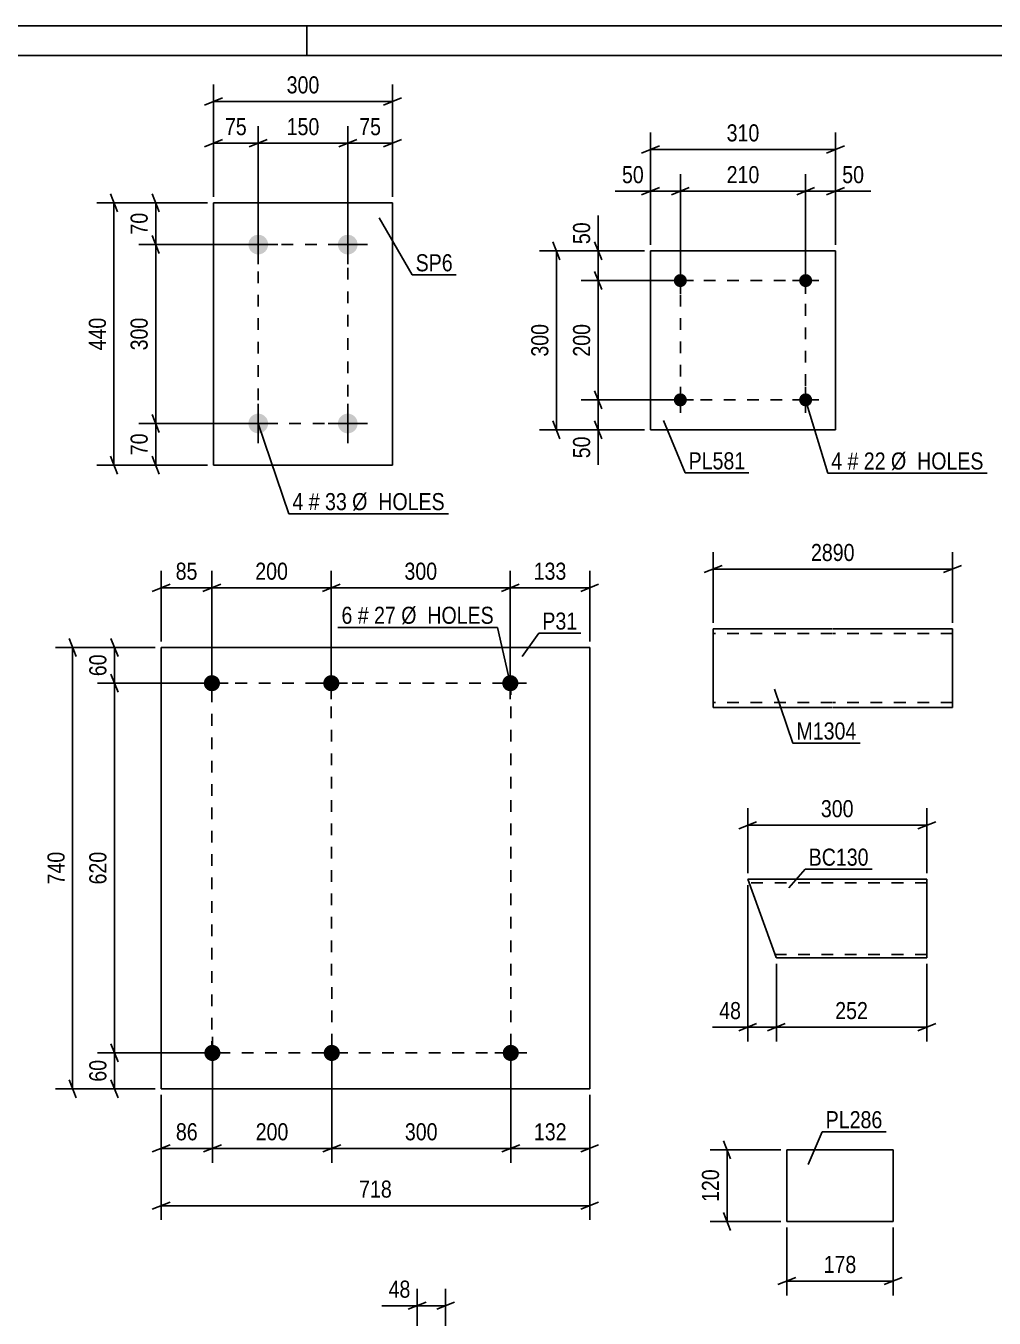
# Model space of a CAD drawing. Header units: millimetres. Extents: x 0 to 594, y 0 to 420.
# Drawn here: x 126.9 to 289.2, y 203.3 to 420 of the extents above; entities that cross this region are included whole.
import ezdxf

# ---------------------------------------------------------------- set-up
doc = ezdxf.new("R2010")
doc.units = ezdxf.units.MM
doc.linetypes.add('DXK_LINE_DOT2', pattern=[3.9198, 1.9599, -1.9599])
doc.styles.add('Arial Narrow', font='ARIALN.TTF', dxfattribs={"height": 0.2})

# ---------------------------------------------------------------- blocks, each defined once
blk = doc.blocks.new('Unknown-814738327-1163')
at = {"color": 5, "linetype": 'Continuous'}
for p, q in [((594, 420), (0, 420)), ((174, 415), (174, 420)), ((589, 415), (5, 415))]:
    blk.add_line(p, q, dxfattribs=at)
blk = doc.blocks.new('Part-814738327-14445 - 14444')
at = {"color": 2, "linetype": 'Continuous'}
for p, q in [((262.59, 382.27), (231.59, 382.27)), ((231.59, 382.27), (231.59, 352.27)), ((262.59, 352.27), (262.59, 382.27)), ((231.59, 352.27), (262.59, 352.27))]:
    blk.add_line(p, q, dxfattribs=at)
blk = doc.blocks.new('Bolt-814738327-14446 - 14444')
at = {"linetype": 'Continuous'}
for points in [[(237.69, 357.28, -1), (235.49, 357.28, -1)], [(258.69, 357.28, -1), (256.49, 357.28, -1)]]:
    blk.add_hatch(color=1, dxfattribs=at).paths.add_polyline_path(points)
at = {"color": 1, "linetype": 'Continuous'}
for p, q in [((236.59, 359.48), (236.59, 355.08)), ((257.59, 359.48), (257.59, 355.08)), ((234.39, 357.28), (238.79, 357.28)), ((255.39, 357.28), (259.79, 357.28))]:
    blk.add_line(p, q, dxfattribs=at)
blk = doc.blocks.new('Bolt-814738327-14447 - 14444')
at = {"linetype": 'Continuous'}
for points in [[(237.69, 377.28, -1), (235.49, 377.28, -1)], [(258.69, 377.28, -1), (256.49, 377.28, -1)]]:
    blk.add_hatch(color=1, dxfattribs=at).paths.add_polyline_path(points)
at = {"color": 1, "linetype": 'Continuous'}
for p, q in [((236.59, 379.48), (236.59, 375.08)), ((257.59, 379.48), (257.59, 375.08)), ((234.39, 377.28), (238.79, 377.28)), ((255.39, 377.28), (259.79, 377.28))]:
    blk.add_line(p, q, dxfattribs=at)
blk = doc.blocks.new('Part-814738327-19015 - 19011')
at = {"color": 2, "linetype": 'Continuous'}
for p, q in [((252.65, 263.79), (247.88, 276.9)), ((247.88, 276.9), (277.88, 276.9)), ((277.88, 276.9), (277.88, 276.81)), ((277.88, 276.81), (277.88, 263.7)), ((252.65, 263.79), (252.68, 263.7)), ((252.68, 263.7), (277.88, 263.7))]:
    blk.add_line(p, q, dxfattribs=at)
at = {"color": 7, "linetype": 'DXK_LINE_DOT2'}
for p, q in [((277.88, 276.3), (248.1, 276.3)), ((277.88, 276.55), (277.88, 276.9)), ((277.88, 264.3), (252.46, 264.3))]:
    blk.add_line(p, q, dxfattribs=at)
blk = doc.blocks.new('Part-814738327-14144 - 14143')
at = {"color": 2, "linetype": 'Continuous'}
for p, q in [((262.09, 318.91), (242.09, 318.91)), ((242.09, 307.31), (242.09, 318.91)), ((282.19, 318.91), (262.19, 318.91)), ((282.19, 318.91), (282.19, 305.71)), ((242.09, 307.31), (242.09, 305.71)), ((262.09, 305.71), (242.09, 305.71)), ((282.19, 305.71), (262.19, 305.71))]:
    blk.add_line(p, q, dxfattribs=at)
at = {"color": 7, "linetype": 'DXK_LINE_DOT2'}
for p, q in [((262.09, 318.11), (242.09, 318.11)), ((282.19, 318.11), (262.19, 318.11)), ((242.09, 305.84), (242.09, 307.31)), ((242.09, 306.51), (242.09, 306.58)), ((262.09, 306.51), (242.09, 306.51)), ((282.19, 306.51), (262.19, 306.51)), ((282.19, 306.51), (282.19, 306.58))]:
    blk.add_line(p, q, dxfattribs=at)
blk = doc.blocks.new('Bolt-814738327-14242 - 14240')
at = {"linetype": 'Continuous'}
for points in [[(165.86, 384.97, -1), (165.86, 381.67, -1)], [(180.86, 384.97, -1), (180.86, 381.67, -1)], [(165.86, 354.97, -1), (165.86, 351.67, -1)], [(180.86, 354.97, -1), (180.86, 351.67, -1)]]:
    blk.add_hatch(color=1, dxfattribs=at).paths.add_polyline_path(points)
at = {"color": 1, "linetype": 'Continuous'}
for p, q in [((165.86, 386.62), (165.86, 380.02)), ((180.86, 386.62), (180.86, 380.02)), ((162.56, 383.32), (169.16, 383.32)), ((177.56, 383.32), (184.16, 383.32)), ((165.86, 356.62), (165.86, 350.02)), ((180.86, 356.62), (180.86, 350.02)), ((162.56, 353.32), (169.16, 353.32)), ((177.56, 353.32), (184.16, 353.32))]:
    blk.add_line(p, q, dxfattribs=at)
blk = doc.blocks.new('Part-814738327-14241 - 14240')
at = {"color": 2, "linetype": 'Continuous'}
for p, q in [((158.36, 346.32), (158.36, 390.32)), ((158.36, 390.32), (188.36, 390.32)), ((188.36, 390.32), (188.36, 346.32)), ((188.36, 346.32), (158.36, 346.32))]:
    blk.add_line(p, q, dxfattribs=at)
blk = doc.blocks.new('Part-814738327-14297 - 14296')
at = {"color": 2, "linetype": 'Continuous'}
for p, q in [((149.6, 241.77), (149.6, 315.77)), ((149.6, 315.77), (221.4, 315.77)), ((221.4, 315.77), (221.4, 241.77)), ((221.4, 241.77), (149.6, 241.77))]:
    blk.add_line(p, q, dxfattribs=at)
blk = doc.blocks.new('Bolt-814738327-14298 - 14296')
at = {"linetype": 'Continuous'}
for points in [[(158.1, 308.42, -1), (158.1, 311.12, -1)], [(178.1, 308.42, -1), (178.1, 311.12, -1)], [(208.1, 308.42, -1), (208.1, 311.12, -1)]]:
    blk.add_hatch(color=1, dxfattribs=at).paths.add_polyline_path(points)
at = {"color": 1, "linetype": 'Continuous'}
for p, q in [((158.1, 312.47), (158.1, 307.07)), ((178.1, 312.47), (178.1, 307.07)), ((208.1, 312.47), (208.1, 307.07)), ((160.8, 309.77), (155.4, 309.77)), ((180.8, 309.77), (175.4, 309.77)), ((210.8, 309.77), (205.4, 309.77))]:
    blk.add_line(p, q, dxfattribs=at)
blk = doc.blocks.new('Bolt-814738327-14299 - 14296')
at = {"linetype": 'Continuous'}
for points in [[(158.18, 246.42, -1), (158.18, 249.12, -1)], [(178.18, 246.42, -1), (178.18, 249.12, -1)], [(208.18, 246.42, -1), (208.18, 249.12, -1)]]:
    blk.add_hatch(color=1, dxfattribs=at).paths.add_polyline_path(points)
at = {"color": 1, "linetype": 'Continuous'}
for p, q in [((158.18, 250.47), (158.18, 245.07)), ((178.18, 250.47), (178.18, 245.07)), ((208.18, 250.47), (208.18, 245.07)), ((160.88, 247.77), (155.48, 247.77)), ((180.88, 247.77), (175.48, 247.77)), ((210.88, 247.77), (205.48, 247.77))]:
    blk.add_line(p, q, dxfattribs=at)
blk = doc.blocks.new('Part-814738327-14349 - 14348')
at = {"color": 2, "linetype": 'Continuous'}
for p, q in [((254.42, 219.52), (254.42, 231.52)), ((254.42, 231.52), (272.26, 231.52)), ((272.26, 231.52), (272.26, 219.52)), ((272.26, 219.52), (254.42, 219.52))]:
    blk.add_line(p, q, dxfattribs=at)
blk = doc.blocks.new('Rectangle-814738327-18615 - 14444')
at = {"color": 1, "linetype": 'DXK_LINE_DOT2'}
blk.add_lwpolyline([(236.59, 377.28), (257.59, 377.28), (257.59, 357.28), (236.59, 357.28), (236.59, 377.28)], close=True, dxfattribs=at)
blk = doc.blocks.new('Rectangle-814738327-18440 - 14240')
at = {"color": 1, "linetype": 'DXK_LINE_DOT2'}
blk.add_lwpolyline([(165.86, 383.32), (180.86, 383.32), (180.86, 353.32), (165.86, 353.32), (165.86, 383.32)], close=True, dxfattribs=at)
blk = doc.blocks.new('Rectangle-814738327-18409 - 14296')
at = {"color": 1, "linetype": 'DXK_LINE_DOT2'}
blk.add_lwpolyline([(158.1, 309.77), (208.18, 309.77), (208.18, 247.77), (158.1, 247.77), (158.1, 309.77)], close=True, dxfattribs=at)
blk = doc.blocks.new('Line-814738327-18427 - 14296')
at = {"color": 1, "linetype": 'DXK_LINE_DOT2'}
blk.add_line((178.1, 309.77), (178.18, 247.77), dxfattribs=at)
blk = doc.blocks.new('StraightDimension-814738327-15186 - 14444')
at = {"color": 7, "linetype": 'Continuous'}
for p, q in [((235.59, 377.28), (219.97, 377.28)), ((223.42, 375.78), (222.22, 378.78)), ((222.82, 357.28), (222.82, 377.28)), ((222.22, 358.78), (223.42, 355.78)), ((235.59, 357.28), (219.97, 357.28))]:
    blk.add_line(p, q, dxfattribs=at)
at = {"color": 0}
blk.add_wipeout([(222.07, 370.62), (217.87, 370.62), (217.87, 363.93), (222.07, 363.93)], dxfattribs=at)
at = {"color": 3, "style": 'Arial Narrow'}
blk.add_text('200', height=2.863, rotation=90.0002, dxfattribs=at).set_placement((221.47, 364.53))
blk = doc.blocks.new('StraightDimension-814738327-15185 - 14444')
at = {"color": 7, "linetype": 'Continuous'}
for p, q in [((222.22, 383.77), (223.42, 380.77)), ((230.59, 382.27), (219.97, 382.27)), ((222.82, 377.28), (222.82, 382.27)), ((235.59, 377.28), (219.97, 377.28)), ((223.42, 375.78), (222.22, 378.78))]:
    blk.add_line(p, q, dxfattribs=at)
at = {"color": 0}
blk.add_wipeout([(222.07, 387.65), (217.87, 387.65), (217.87, 382.8), (222.07, 382.8)], dxfattribs=at)
at = {"color": 7, "linetype": 'Continuous'}
blk.add_line((222.82, 382.27), (222.82, 388.18), dxfattribs=at)
blk.add_line((222.82, 382.27), (222.82, 388.18), dxfattribs=at)
at = {"color": 3, "style": 'Arial Narrow'}
blk.add_text('50', height=2.863, rotation=90.0002, dxfattribs=at).set_placement((221.47, 383.4))
blk = doc.blocks.new('StraightDimension-814738327-15187 - 14444')
at = {"color": 7, "linetype": 'Continuous'}
for p, q in [((222.22, 358.78), (223.42, 355.78)), ((235.59, 357.28), (219.97, 357.28)), ((222.82, 352.27), (222.82, 357.28)), ((223.42, 350.77), (222.22, 353.77)), ((230.59, 352.27), (219.97, 352.27))]:
    blk.add_line(p, q, dxfattribs=at)
at = {"color": 0}
blk.add_wipeout([(222.07, 351.75), (217.87, 351.75), (217.87, 346.89), (222.07, 346.89)], dxfattribs=at)
at = {"color": 7, "linetype": 'Continuous'}
blk.add_line((222.82, 352.27), (222.82, 346.37), dxfattribs=at)
blk.add_line((222.82, 352.27), (222.82, 346.37), dxfattribs=at)
at = {"color": 3, "style": 'Arial Narrow'}
blk.add_text('50', height=2.863, rotation=90.0002, dxfattribs=at).set_placement((221.47, 347.49))
blk = doc.blocks.new('StraightDimension-814738327-15197 - 14444')
at = {"color": 7, "linetype": 'Continuous'}
for p, q in [((216.42, 380.77), (215.22, 383.77)), ((230.59, 382.27), (212.97, 382.27)), ((215.82, 352.27), (215.82, 382.27)), ((215.22, 353.77), (216.42, 350.77)), ((230.59, 352.27), (212.97, 352.27))]:
    blk.add_line(p, q, dxfattribs=at)
at = {"color": 0}
blk.add_wipeout([(215.07, 370.62), (210.87, 370.62), (210.87, 363.93), (215.07, 363.93)], dxfattribs=at)
at = {"color": 3, "style": 'Arial Narrow'}
blk.add_text('300', height=2.863, rotation=90.0002, dxfattribs=at).set_placement((214.47, 364.53))
blk = doc.blocks.new('StraightDimension-814738327-15217 - 14444')
at = {"color": 7, "linetype": 'Continuous'}
for p, q in [((231.59, 383.27), (231.59, 402.12)), ((262.59, 383.27), (262.59, 402.12)), ((233.09, 399.87), (230.09, 398.67)), ((231.59, 399.27), (262.59, 399.27)), ((261.09, 398.67), (264.09, 399.87))]:
    blk.add_line(p, q, dxfattribs=at)
at = {"color": 0}
blk.add_wipeout([(250.43, 400.02), (250.43, 404.22), (243.75, 404.22), (243.75, 400.02)], dxfattribs=at)
at = {"color": 3, "style": 'Arial Narrow'}
blk.add_text('310', height=2.863, dxfattribs=at).set_placement((244.35, 400.62))
blk = doc.blocks.new('StraightDimension-814738327-18532 - 14444')
at = {"color": 7, "linetype": 'Continuous'}
for p, q in [((257.59, 378.28), (257.59, 395.12)), ((262.59, 383.27), (262.59, 395.12)), ((256.09, 391.67), (259.09, 392.87)), ((257.59, 392.27), (262.59, 392.27)), ((264.09, 392.87), (261.09, 391.67))]:
    blk.add_line(p, q, dxfattribs=at)
at = {"color": 0}
blk.add_wipeout([(267.97, 393.02), (267.97, 397.22), (263.12, 397.22), (263.12, 393.02)], dxfattribs=at)
at = {"color": 7, "linetype": 'Continuous'}
blk.add_line((262.59, 392.27), (268.5, 392.27), dxfattribs=at)
blk.add_line((262.59, 392.27), (268.5, 392.27), dxfattribs=at)
at = {"color": 3, "style": 'Arial Narrow'}
blk.add_text('50', height=2.863, dxfattribs=at).set_placement((263.72, 393.62))
blk = doc.blocks.new('StraightDimension-814738327-18533 - 14444')
at = {"color": 7, "linetype": 'Continuous'}
for p, q in [((236.59, 378.28), (236.59, 395.12)), ((257.59, 378.28), (257.59, 395.12)), ((238.09, 392.87), (235.09, 391.67)), ((236.59, 392.27), (257.59, 392.27)), ((256.09, 391.67), (259.09, 392.87))]:
    blk.add_line(p, q, dxfattribs=at)
at = {"color": 0}
blk.add_wipeout([(250.43, 393.02), (250.43, 397.22), (243.75, 397.22), (243.75, 393.02)], dxfattribs=at)
at = {"color": 3, "style": 'Arial Narrow'}
blk.add_text('210', height=2.863, dxfattribs=at).set_placement((244.35, 393.62))
blk = doc.blocks.new('StraightDimension-814738327-18534 - 14444')
at = {"color": 7, "linetype": 'Continuous'}
for p, q in [((231.59, 383.27), (231.59, 395.12)), ((236.59, 378.28), (236.59, 395.12)), ((230.09, 391.67), (233.09, 392.87)), ((231.59, 392.27), (236.59, 392.27)), ((238.09, 392.87), (235.09, 391.67))]:
    blk.add_line(p, q, dxfattribs=at)
at = {"color": 0}
blk.add_wipeout([(231.07, 393.02), (231.07, 397.22), (226.21, 397.22), (226.21, 393.02)], dxfattribs=at)
at = {"color": 7, "linetype": 'Continuous'}
blk.add_line((231.59, 392.27), (225.69, 392.27), dxfattribs=at)
blk.add_line((231.59, 392.27), (225.69, 392.27), dxfattribs=at)
at = {"color": 3, "style": 'Arial Narrow'}
blk.add_text('50', height=2.863, dxfattribs=at).set_placement((226.81, 393.62))
blk = doc.blocks.new('StraightDimension-814738327-19103 - 19011')
at = {"color": 7, "linetype": 'Continuous'}
for p, q in [((247.88, 277.9), (247.88, 288.8)), ((277.88, 277.9), (277.88, 288.8)), ((249.38, 286.55), (246.38, 285.35)), ((276.38, 285.35), (279.38, 286.55)), ((247.88, 285.95), (277.88, 285.95))]:
    blk.add_line(p, q, dxfattribs=at)
at = {"color": 0}
blk.add_wipeout([(266.22, 286.7), (266.22, 290.9), (259.54, 290.9), (259.54, 286.7)], dxfattribs=at)
at = {"color": 3, "style": 'Arial Narrow'}
blk.add_text('300', height=2.863, dxfattribs=at).set_placement((260.14, 287.3))
blk = doc.blocks.new('StraightDimension-814738327-19114 - 19011')
at = {"color": 7, "linetype": 'Continuous'}
for p, q in [((252.68, 262.7), (252.68, 249.69)), ((277.88, 262.7), (277.88, 249.69)), ((254.18, 252.69), (251.18, 251.49)), ((252.68, 252.09), (277.88, 252.09)), ((276.38, 251.49), (279.38, 252.69))]:
    blk.add_line(p, q, dxfattribs=at)
at = {"color": 0}
blk.add_wipeout([(268.63, 252.84), (268.63, 257.04), (261.94, 257.04), (261.94, 252.84)], dxfattribs=at)
at = {"color": 3, "style": 'Arial Narrow'}
blk.add_text('252', height=2.863, dxfattribs=at).set_placement((262.54, 253.44))
blk = doc.blocks.new('StraightDimension-814738327-19115 - 19011')
at = {"color": 7, "linetype": 'Continuous'}
for p, q in [((247.88, 275.9), (247.88, 249.69)), ((252.68, 262.7), (252.68, 249.69)), ((246.38, 251.49), (249.38, 252.69)), ((247.88, 252.09), (252.68, 252.09)), ((254.18, 252.69), (251.18, 251.49))]:
    blk.add_line(p, q, dxfattribs=at)
at = {"color": 0}
blk.add_wipeout([(247.35, 252.84), (247.35, 257.04), (242.5, 257.04), (242.5, 252.84)], dxfattribs=at)
at = {"color": 7, "linetype": 'Continuous'}
blk.add_line((247.88, 252.09), (241.97, 252.09), dxfattribs=at)
blk.add_line((247.88, 252.09), (241.97, 252.09), dxfattribs=at)
at = {"color": 3, "style": 'Arial Narrow'}
blk.add_text('48', height=2.863, dxfattribs=at).set_placement((243.1, 253.44))
blk = doc.blocks.new('StraightDimension-814738327-14639 - 14143')
at = {"color": 7, "linetype": 'Continuous'}
for p, q in [((242.09, 319.91), (242.09, 331.76)), ((282.19, 319.91), (282.19, 331.76)), ((243.59, 329.51), (240.59, 328.31)), ((280.69, 328.31), (283.69, 329.51)), ((242.09, 328.91), (282.19, 328.91))]:
    blk.add_line(p, q, dxfattribs=at)
at = {"color": 0}
blk.add_wipeout([(266.39, 329.66), (266.39, 333.86), (257.88, 333.86), (257.88, 329.66)], dxfattribs=at)
at = {"color": 3, "style": 'Arial Narrow'}
blk.add_text('2890', height=2.863, dxfattribs=at).set_placement((258.48, 330.26))
blk = doc.blocks.new('StraightDimension-814738327-14791 - 14240')
at = {"color": 7, "linetype": 'Continuous'}
for p, q in [((164.86, 353.32), (145.83, 353.32)), ((148.08, 354.82), (149.28, 351.82)), ((148.68, 346.32), (148.68, 353.32)), ((149.28, 344.82), (148.08, 347.82)), ((157.36, 346.32), (145.83, 346.32))]:
    blk.add_line(p, q, dxfattribs=at)
at = {"color": 0}
blk.add_wipeout([(147.93, 352.25), (143.73, 352.25), (143.73, 347.4), (147.93, 347.4)], dxfattribs=at)
at = {"color": 3, "style": 'Arial Narrow'}
blk.add_text('70', height=2.863, rotation=90.0002, dxfattribs=at).set_placement((147.33, 348))
blk = doc.blocks.new('StraightDimension-814738327-14807 - 14240')
at = {"color": 7, "linetype": 'Continuous'}
for p, q in [((158.36, 391.32), (158.36, 403.17)), ((165.86, 384.32), (165.86, 403.17)), ((156.86, 399.72), (159.86, 400.92)), ((167.36, 400.92), (164.36, 399.72)), ((158.36, 400.32), (165.86, 400.32))]:
    blk.add_line(p, q, dxfattribs=at)
at = {"color": 0}
blk.add_wipeout([(164.54, 401.07), (164.54, 405.27), (159.68, 405.27), (159.68, 401.07)], dxfattribs=at)
at = {"color": 3, "style": 'Arial Narrow'}
blk.add_text('75', height=2.863, dxfattribs=at).set_placement((160.28, 401.67))
blk = doc.blocks.new('StraightDimension-814738327-14789 - 14240')
at = {"color": 7, "linetype": 'Continuous'}
for p, q in [((157.36, 390.32), (145.83, 390.32)), ((148.08, 391.82), (149.28, 388.82)), ((148.68, 383.32), (148.68, 390.32)), ((149.28, 381.82), (148.08, 384.82)), ((164.86, 383.32), (145.83, 383.32))]:
    blk.add_line(p, q, dxfattribs=at)
at = {"color": 0}
blk.add_wipeout([(147.93, 389.25), (143.73, 389.25), (143.73, 384.4), (147.93, 384.4)], dxfattribs=at)
at = {"color": 3, "style": 'Arial Narrow'}
blk.add_text('70', height=2.863, rotation=90.0002, dxfattribs=at).set_placement((147.33, 385))
blk = doc.blocks.new('StraightDimension-814738327-14790 - 14240')
at = {"color": 7, "linetype": 'Continuous'}
for p, q in [((149.28, 381.82), (148.08, 384.82)), ((164.86, 383.32), (145.83, 383.32)), ((148.68, 353.32), (148.68, 383.32)), ((164.86, 353.32), (145.83, 353.32)), ((148.08, 354.82), (149.28, 351.82))]:
    blk.add_line(p, q, dxfattribs=at)
at = {"color": 0}
blk.add_wipeout([(147.93, 371.67), (143.73, 371.67), (143.73, 364.98), (147.93, 364.98)], dxfattribs=at)
at = {"color": 3, "style": 'Arial Narrow'}
blk.add_text('300', height=2.863, rotation=90.0002, dxfattribs=at).set_placement((147.33, 365.58))
blk = doc.blocks.new('StraightDimension-814738327-14801 - 14240')
at = {"color": 7, "linetype": 'Continuous'}
for p, q in [((157.36, 390.32), (138.83, 390.32)), ((142.28, 388.82), (141.08, 391.82)), ((141.68, 346.32), (141.68, 390.32)), ((141.08, 347.82), (142.28, 344.82)), ((157.36, 346.32), (138.83, 346.32))]:
    blk.add_line(p, q, dxfattribs=at)
at = {"color": 0}
blk.add_wipeout([(140.93, 371.67), (136.73, 371.67), (136.73, 364.98), (140.93, 364.98)], dxfattribs=at)
at = {"color": 3, "style": 'Arial Narrow'}
blk.add_text('440', height=2.863, rotation=90.0002, dxfattribs=at).set_placement((140.33, 365.58))
blk = doc.blocks.new('StraightDimension-814738327-14805 - 14240')
at = {"color": 7, "linetype": 'Continuous'}
for p, q in [((180.86, 384.32), (180.86, 403.17)), ((188.36, 391.32), (188.36, 403.17)), ((179.36, 399.72), (182.36, 400.92)), ((189.86, 400.92), (186.86, 399.72)), ((180.86, 400.32), (188.36, 400.32))]:
    blk.add_line(p, q, dxfattribs=at)
at = {"color": 0}
blk.add_wipeout([(187.04, 401.07), (187.04, 405.27), (182.18, 405.27), (182.18, 401.07)], dxfattribs=at)
at = {"color": 3, "style": 'Arial Narrow'}
blk.add_text('75', height=2.863, dxfattribs=at).set_placement((182.78, 401.67))
blk = doc.blocks.new('StraightDimension-814738327-14806 - 14240')
at = {"color": 7, "linetype": 'Continuous'}
for p, q in [((165.86, 384.32), (165.86, 403.17)), ((180.86, 384.32), (180.86, 403.17)), ((167.36, 400.92), (164.36, 399.72)), ((179.36, 399.72), (182.36, 400.92)), ((165.86, 400.32), (180.86, 400.32))]:
    blk.add_line(p, q, dxfattribs=at)
at = {"color": 0}
blk.add_wipeout([(176.7, 401.07), (176.7, 405.27), (170.02, 405.27), (170.02, 401.07)], dxfattribs=at)
at = {"color": 3, "style": 'Arial Narrow'}
blk.add_text('150', height=2.863, dxfattribs=at).set_placement((170.62, 401.67))
blk = doc.blocks.new('StraightDimension-814738327-14817 - 14240')
at = {"color": 7, "linetype": 'Continuous'}
for p, q in [((158.36, 391.32), (158.36, 410.17)), ((188.36, 391.32), (188.36, 410.17)), ((159.86, 407.92), (156.86, 406.72)), ((186.86, 406.72), (189.86, 407.92)), ((158.36, 407.32), (188.36, 407.32))]:
    blk.add_line(p, q, dxfattribs=at)
at = {"color": 0}
blk.add_wipeout([(176.7, 408.07), (176.7, 412.27), (170.02, 412.27), (170.02, 408.07)], dxfattribs=at)
at = {"color": 3, "style": 'Arial Narrow'}
blk.add_text('300', height=2.863, dxfattribs=at).set_placement((170.62, 408.67))
blk = doc.blocks.new('StraightDimension-814738327-14881 - 14296')
at = {"color": 7, "linetype": 'Continuous'}
for p, q in [((141.16, 317.27), (142.36, 314.27)), ((148.6, 315.77), (138.91, 315.77)), ((141.76, 309.77), (141.76, 315.77)), ((142.36, 308.27), (141.16, 311.27)), ((157.1, 309.77), (138.91, 309.77))]:
    blk.add_line(p, q, dxfattribs=at)
at = {"color": 0}
blk.add_wipeout([(141.01, 315.2), (136.81, 315.2), (136.81, 310.35), (141.01, 310.35)], dxfattribs=at)
at = {"color": 3, "style": 'Arial Narrow'}
blk.add_text('60', height=2.863, rotation=90.0002, dxfattribs=at).set_placement((140.41, 310.95))
blk = doc.blocks.new('StraightDimension-814738327-14882 - 14296')
at = {"color": 7, "linetype": 'Continuous'}
for p, q in [((142.36, 308.27), (141.16, 311.27)), ((157.1, 309.77), (138.91, 309.77)), ((141.76, 247.77), (141.76, 309.77)), ((141.16, 249.27), (142.36, 246.27)), ((157.18, 247.77), (138.91, 247.77))]:
    blk.add_line(p, q, dxfattribs=at)
at = {"color": 0}
blk.add_wipeout([(141.01, 282.12), (136.81, 282.12), (136.81, 275.43), (141.01, 275.43)], dxfattribs=at)
at = {"color": 3, "style": 'Arial Narrow'}
blk.add_text('620', height=2.863, rotation=90.0002, dxfattribs=at).set_placement((140.41, 276.03))
blk = doc.blocks.new('StraightDimension-814738327-14883 - 14296')
at = {"color": 7, "linetype": 'Continuous'}
for p, q in [((141.16, 249.27), (142.36, 246.27)), ((157.18, 247.77), (138.91, 247.77)), ((141.76, 241.77), (141.76, 247.77)), ((142.36, 240.27), (141.16, 243.27)), ((148.6, 241.77), (138.91, 241.77))]:
    blk.add_line(p, q, dxfattribs=at)
at = {"color": 0}
blk.add_wipeout([(141.01, 247.2), (136.81, 247.2), (136.81, 242.35), (141.01, 242.35)], dxfattribs=at)
at = {"color": 3, "style": 'Arial Narrow'}
blk.add_text('60', height=2.863, rotation=90.0002, dxfattribs=at).set_placement((140.41, 242.95))
blk = doc.blocks.new('StraightDimension-814738327-14893 - 14296')
at = {"color": 7, "linetype": 'Continuous'}
for p, q in [((135.36, 314.27), (134.16, 317.27)), ((148.6, 315.77), (131.91, 315.77)), ((134.76, 241.77), (134.76, 315.77)), ((134.16, 243.27), (135.36, 240.27)), ((148.6, 241.77), (131.91, 241.77))]:
    blk.add_line(p, q, dxfattribs=at)
at = {"color": 0}
blk.add_wipeout([(134.01, 282.12), (129.81, 282.12), (129.81, 275.43), (134.01, 275.43)], dxfattribs=at)
at = {"color": 3, "style": 'Arial Narrow'}
blk.add_text('740', height=2.863, rotation=90.0002, dxfattribs=at).set_placement((133.41, 276.03))
blk = doc.blocks.new('StraightDimension-814738327-14897 - 14296')
at = {"color": 7, "linetype": 'Continuous'}
for p, q in [((208.1, 310.77), (208.1, 328.62)), ((221.4, 316.77), (221.4, 328.62)), ((209.6, 326.37), (206.6, 325.17)), ((208.1, 325.77), (221.4, 325.77)), ((219.9, 325.17), (222.9, 326.37))]:
    blk.add_line(p, q, dxfattribs=at)
at = {"color": 0}
blk.add_wipeout([(218.09, 326.52), (218.09, 330.72), (211.41, 330.72), (211.41, 326.52)], dxfattribs=at)
at = {"color": 3, "style": 'Arial Narrow'}
blk.add_text('133', height=2.863, dxfattribs=at).set_placement((212.01, 327.12))
blk = doc.blocks.new('StraightDimension-814738327-14898 - 14296')
at = {"color": 7, "linetype": 'Continuous'}
for p, q in [((178.1, 310.77), (178.1, 328.62)), ((208.1, 310.77), (208.1, 328.62)), ((179.6, 326.37), (176.6, 325.17)), ((178.1, 325.77), (208.1, 325.77)), ((206.6, 325.17), (209.6, 326.37))]:
    blk.add_line(p, q, dxfattribs=at)
at = {"color": 0}
blk.add_wipeout([(196.44, 326.52), (196.44, 330.72), (189.76, 330.72), (189.76, 326.52)], dxfattribs=at)
at = {"color": 3, "style": 'Arial Narrow'}
blk.add_text('300', height=2.863, dxfattribs=at).set_placement((190.36, 327.12))
blk = doc.blocks.new('StraightDimension-814738327-14899 - 14296')
at = {"color": 7, "linetype": 'Continuous'}
for p, q in [((158.1, 310.77), (158.1, 328.62)), ((178.1, 310.77), (178.1, 328.62)), ((159.6, 326.37), (156.6, 325.17)), ((158.1, 325.77), (178.1, 325.77)), ((176.6, 325.17), (179.6, 326.37))]:
    blk.add_line(p, q, dxfattribs=at)
at = {"color": 0}
blk.add_wipeout([(171.44, 326.52), (171.44, 330.72), (164.76, 330.72), (164.76, 326.52)], dxfattribs=at)
at = {"color": 3, "style": 'Arial Narrow'}
blk.add_text('200', height=2.863, dxfattribs=at).set_placement((165.36, 327.12))
blk = doc.blocks.new('StraightDimension-814738327-14900 - 14296')
at = {"color": 7, "linetype": 'Continuous'}
for p, q in [((149.6, 316.77), (149.6, 328.62)), ((158.1, 310.77), (158.1, 328.62)), ((148.1, 325.17), (151.1, 326.37)), ((149.6, 325.77), (158.1, 325.77)), ((159.6, 326.37), (156.6, 325.17))]:
    blk.add_line(p, q, dxfattribs=at)
at = {"color": 0}
blk.add_wipeout([(156.28, 326.52), (156.28, 330.72), (151.42, 330.72), (151.42, 326.52)], dxfattribs=at)
at = {"color": 3, "style": 'Arial Narrow'}
blk.add_text('85', height=2.863, dxfattribs=at).set_placement((152.02, 327.12))
blk = doc.blocks.new('StraightDimension-814738327-14913 - 14296')
at = {"color": 7, "linetype": 'Continuous'}
for p, q in [((208.18, 246.77), (208.18, 229.37)), ((221.4, 240.77), (221.4, 229.37)), ((209.68, 232.37), (206.68, 231.17)), ((219.9, 231.17), (222.9, 232.37)), ((208.18, 231.77), (221.4, 231.77))]:
    blk.add_line(p, q, dxfattribs=at)
at = {"color": 0}
blk.add_wipeout([(218.13, 232.52), (218.13, 236.72), (211.45, 236.72), (211.45, 232.52)], dxfattribs=at)
at = {"color": 3, "style": 'Arial Narrow'}
blk.add_text('132', height=2.863, dxfattribs=at).set_placement((212.05, 233.12))
blk = doc.blocks.new('StraightDimension-814738327-14914 - 14296')
at = {"color": 7, "linetype": 'Continuous'}
for p, q in [((178.18, 246.77), (178.18, 229.37)), ((208.18, 246.77), (208.18, 229.37)), ((179.68, 232.37), (176.68, 231.17)), ((206.68, 231.17), (209.68, 232.37)), ((178.18, 231.77), (208.18, 231.77))]:
    blk.add_line(p, q, dxfattribs=at)
at = {"color": 0}
blk.add_wipeout([(196.52, 232.52), (196.52, 236.72), (189.83, 236.72), (189.83, 232.52)], dxfattribs=at)
at = {"color": 3, "style": 'Arial Narrow'}
blk.add_text('300', height=2.863, dxfattribs=at).set_placement((190.43, 233.12))
blk = doc.blocks.new('StraightDimension-814738327-14915 - 14296')
at = {"color": 7, "linetype": 'Continuous'}
for p, q in [((158.18, 246.77), (158.18, 229.37)), ((178.18, 246.77), (178.18, 229.37)), ((159.68, 232.37), (156.68, 231.17)), ((176.68, 231.17), (179.68, 232.37)), ((158.18, 231.77), (178.18, 231.77))]:
    blk.add_line(p, q, dxfattribs=at)
at = {"color": 0}
blk.add_wipeout([(171.52, 232.52), (171.52, 236.72), (164.83, 236.72), (164.83, 232.52)], dxfattribs=at)
at = {"color": 3, "style": 'Arial Narrow'}
blk.add_text('200', height=2.863, dxfattribs=at).set_placement((165.43, 233.12))
blk = doc.blocks.new('StraightDimension-814738327-14916 - 14296')
at = {"color": 7, "linetype": 'Continuous'}
for p, q in [((158.18, 246.77), (158.18, 229.37)), ((149.6, 240.77), (149.6, 229.37)), ((148.1, 231.17), (151.1, 232.37)), ((159.68, 232.37), (156.68, 231.17)), ((149.6, 231.77), (158.18, 231.77))]:
    blk.add_line(p, q, dxfattribs=at)
at = {"color": 0}
blk.add_wipeout([(156.32, 232.52), (156.32, 236.72), (151.46, 236.72), (151.46, 232.52)], dxfattribs=at)
at = {"color": 3, "style": 'Arial Narrow'}
blk.add_text('86', height=2.863, dxfattribs=at).set_placement((152.06, 233.12))
blk = doc.blocks.new('StraightDimension-814738327-14929 - 14296')
at = {"color": 7, "linetype": 'Continuous'}
for p, q in [((149.6, 240.77), (149.6, 219.76)), ((221.4, 240.77), (221.4, 219.76)), ((151.1, 222.76), (148.1, 221.56)), ((149.6, 222.16), (221.4, 222.16)), ((219.9, 221.56), (222.9, 222.76))]:
    blk.add_line(p, q, dxfattribs=at)
at = {"color": 0}
blk.add_wipeout([(188.84, 222.91), (188.84, 227.11), (182.16, 227.11), (182.16, 222.91)], dxfattribs=at)
at = {"color": 3, "style": 'Arial Narrow'}
blk.add_text('718', height=2.863, dxfattribs=at).set_placement((182.76, 223.51))
blk = doc.blocks.new('StraightDimension-814738327-14959 - 14314')
at = {"color": 7, "linetype": 'Continuous'}
for p, q in [((192.49, 196.38), (192.49, 208.23)), ((197.26, 196.38), (197.26, 208.23)), ((190.99, 204.78), (193.99, 205.98)), ((198.76, 205.98), (195.76, 204.78)), ((192.49, 205.38), (197.26, 205.38))]:
    blk.add_line(p, q, dxfattribs=at)
at = {"color": 0}
blk.add_wipeout([(191.96, 206.13), (191.96, 210.33), (187.1, 210.33), (187.1, 206.13)], dxfattribs=at)
at = {"color": 7, "linetype": 'Continuous'}
blk.add_line((192.49, 205.38), (186.58, 205.38), dxfattribs=at)
blk.add_line((192.49, 205.38), (186.58, 205.38), dxfattribs=at)
at = {"color": 3, "style": 'Arial Narrow'}
blk.add_text('48', height=2.863, dxfattribs=at).set_placement((187.7, 206.73))
blk = doc.blocks.new('StraightDimension-814738327-15009 - 14348')
at = {"color": 7, "linetype": 'Continuous'}
for p, q in [((243.82, 233.02), (245.02, 230.02)), ((253.42, 231.52), (241.57, 231.52)), ((244.42, 219.52), (244.42, 231.52)), ((253.42, 219.52), (241.57, 219.52)), ((245.02, 218.02), (243.82, 221.02))]:
    blk.add_line(p, q, dxfattribs=at)
at = {"color": 0}
blk.add_wipeout([(243.67, 228.86), (239.47, 228.86), (239.47, 222.18), (243.67, 222.18)], dxfattribs=at)
at = {"color": 3, "style": 'Arial Narrow'}
blk.add_text('120', height=2.863, rotation=90.0002, dxfattribs=at).set_placement((243.07, 222.78))
blk = doc.blocks.new('StraightDimension-814738327-15013 - 14348')
at = {"color": 7, "linetype": 'Continuous'}
for p, q in [((254.42, 218.52), (254.42, 207.12)), ((272.26, 218.52), (272.26, 207.12)), ((255.92, 210.12), (252.92, 208.92)), ((254.42, 209.52), (272.26, 209.52)), ((270.76, 208.92), (273.76, 210.12))]:
    blk.add_line(p, q, dxfattribs=at)
at = {"color": 0}
blk.add_wipeout([(266.68, 210.27), (266.68, 214.47), (260, 214.47), (260, 210.27)], dxfattribs=at)
at = {"color": 3, "style": 'Arial Narrow'}
blk.add_text('178', height=2.863, dxfattribs=at).set_placement((260.6, 210.87))
blk = doc.blocks.new('MarkSet-814738327-18574 - 14444')
at = {"color": 0}
blk.add_wipeout([(263.71, 345.6), (263.71, 348.6), (261.88, 348.6), (261.88, 345.6)], dxfattribs=at)
blk.add_wipeout([(263.71, 345.6), (263.71, 348.6), (261.88, 348.6), (261.88, 345.6)], dxfattribs=at)
at = {"color": 7, "linetype": 'Continuous'}
blk.add_line((257.59, 357.28), (261.28, 345), dxfattribs=at)
at = {"color": 0}
blk.add_wipeout([(266.43, 345.6), (266.43, 348.6), (264.61, 348.6), (264.61, 345.6)], dxfattribs=at)
blk.add_wipeout([(266.43, 345.6), (266.43, 348.6), (264.61, 348.6), (264.61, 345.6)], dxfattribs=at)
at = {"color": 3, "style": 'Arial Narrow'}
blk.add_text('4', height=2.86, dxfattribs=at).set_placement((261.88, 345.6))
at = {"color": 0}
blk.add_wipeout([(270.99, 345.6), (270.99, 348.6), (267.33, 348.6), (267.33, 345.6)], dxfattribs=at)
blk.add_wipeout([(270.99, 345.6), (270.99, 348.6), (267.33, 348.6), (267.33, 345.6)], dxfattribs=at)
at = {"color": 3, "style": 'Arial Narrow'}
blk.add_text('#', height=2.86, dxfattribs=at).set_placement((264.61, 345.6))
at = {"color": 0}
blk.add_wipeout([(287.42, 345.6), (287.42, 348.6), (271.89, 348.6), (271.89, 345.6)], dxfattribs=at)
blk.add_wipeout([(287.42, 345.6), (287.42, 348.6), (271.89, 348.6), (271.89, 345.6)], dxfattribs=at)
at = {"color": 7, "linetype": 'Continuous'}
blk.add_line((261.28, 345), (288.02, 345), dxfattribs=at)
at = {"color": 3, "style": 'Arial Narrow'}
for s, p in [('22', (267.33, 345.6)), ('Ø  HOLES', (271.89, 345.6))]:
    blk.add_text(s, height=2.863, dxfattribs=at).set_placement(p)
blk = doc.blocks.new('Mark-814738327-15588 - 14444')
at = {"color": 0}
blk.add_wipeout([(247.49, 345.63), (247.49, 348.63), (237.98, 348.63), (237.98, 345.63)], dxfattribs=at)
blk.add_wipeout([(247.49, 345.63), (247.49, 348.63), (237.98, 348.63), (237.98, 345.63)], dxfattribs=at)
at = {"color": 30, "linetype": 'Continuous'}
for p, q in [((233.79, 353.81), (237.38, 345.03)), ((237.38, 345.03), (248.09, 345.03))]:
    blk.add_line(p, q, dxfattribs=at)
at = {"color": 3, "style": 'Arial Narrow'}
blk.add_text('PL581', height=2.863, dxfattribs=at).set_placement((237.98, 345.63))
blk = doc.blocks.new('Mark-814738327-19150 - 19011')
at = {"color": 0}
blk.add_wipeout([(268.15, 279.17), (268.15, 282.17), (258.1, 282.17), (258.1, 279.17)], dxfattribs=at)
blk.add_wipeout([(268.15, 279.17), (268.15, 282.17), (258.1, 282.17), (258.1, 279.17)], dxfattribs=at)
at = {"color": 30, "linetype": 'Continuous'}
for p, q in [((254.75, 275.43), (257.5, 278.57)), ((257.5, 278.57), (268.75, 278.57))]:
    blk.add_line(p, q, dxfattribs=at)
at = {"color": 3, "style": 'Arial Narrow'}
blk.add_text('BC130', height=2.863, dxfattribs=at).set_placement((258.1, 279.17))
blk = doc.blocks.new('Mark-814738327-15481 - 14143')
at = {"color": 0}
blk.add_wipeout([(266.1, 300.33), (266.1, 303.33), (256.05, 303.33), (256.05, 300.33)], dxfattribs=at)
blk.add_wipeout([(266.1, 300.33), (266.1, 303.33), (256.05, 303.33), (256.05, 300.33)], dxfattribs=at)
at = {"color": 30, "linetype": 'Continuous'}
for p, q in [((252.35, 308.79), (255.45, 299.73)), ((255.45, 299.73), (266.7, 299.73))]:
    blk.add_line(p, q, dxfattribs=at)
at = {"color": 3, "style": 'Arial Narrow'}
blk.add_text('M1304', height=2.863, dxfattribs=at).set_placement((256.05, 300.33))
blk = doc.blocks.new('Mark-814738327-15527 - 14240')
at = {"color": 0}
blk.add_wipeout([(173.42, 338.79), (173.42, 341.79), (171.59, 341.79), (171.59, 338.79)], dxfattribs=at)
blk.add_wipeout([(173.42, 338.79), (173.42, 341.79), (171.59, 341.79), (171.59, 338.79)], dxfattribs=at)
at = {"color": 7, "linetype": 'Continuous'}
blk.add_line((165.86, 353.32), (170.99, 338.19), dxfattribs=at)
at = {"color": 0}
blk.add_wipeout([(176.15, 338.79), (176.15, 341.79), (174.32, 341.79), (174.32, 338.79)], dxfattribs=at)
blk.add_wipeout([(176.15, 338.79), (176.15, 341.79), (174.32, 341.79), (174.32, 338.79)], dxfattribs=at)
at = {"color": 3, "style": 'Arial Narrow'}
blk.add_text('4', height=2.86, dxfattribs=at).set_placement((171.59, 338.79))
at = {"color": 0}
blk.add_wipeout([(180.7, 338.79), (180.7, 341.79), (177.05, 341.79), (177.05, 338.79)], dxfattribs=at)
blk.add_wipeout([(180.7, 338.79), (180.7, 341.79), (177.05, 341.79), (177.05, 338.79)], dxfattribs=at)
at = {"color": 3, "style": 'Arial Narrow'}
blk.add_text('#', height=2.86, dxfattribs=at).set_placement((174.32, 338.79))
at = {"color": 0}
blk.add_wipeout([(197.13, 338.79), (197.13, 341.79), (181.6, 341.79), (181.6, 338.79)], dxfattribs=at)
blk.add_wipeout([(197.13, 338.79), (197.13, 341.79), (181.6, 341.79), (181.6, 338.79)], dxfattribs=at)
at = {"color": 7, "linetype": 'Continuous'}
blk.add_line((170.99, 338.19), (197.73, 338.19), dxfattribs=at)
at = {"color": 3, "style": 'Arial Narrow'}
for s, p in [('33', (177.05, 338.79)), ('Ø  HOLES', (181.6, 338.79))]:
    blk.add_text(s, height=2.863, dxfattribs=at).set_placement(p)
blk = doc.blocks.new('Mark-814738327-15524 - 14240')
at = {"color": 0}
blk.add_wipeout([(198.45, 378.84), (198.45, 381.84), (192.24, 381.84), (192.24, 378.84)], dxfattribs=at)
blk.add_wipeout([(198.45, 378.84), (198.45, 381.84), (192.24, 381.84), (192.24, 378.84)], dxfattribs=at)
at = {"color": 30, "linetype": 'Continuous'}
for p, q in [((186.13, 387.82), (191.64, 378.24)), ((191.64, 378.24), (199.05, 378.24))]:
    blk.add_line(p, q, dxfattribs=at)
at = {"color": 3, "style": 'Arial Narrow'}
blk.add_text('SP6', height=2.863, dxfattribs=at).set_placement((192.24, 378.84))
blk = doc.blocks.new('Mark-814738327-15535 - 14296')
at = {"color": 0}
blk.add_wipeout([(219.31, 318.76), (219.31, 321.76), (213.47, 321.76), (213.47, 318.76)], dxfattribs=at)
blk.add_wipeout([(219.31, 318.76), (219.31, 321.76), (213.47, 321.76), (213.47, 318.76)], dxfattribs=at)
at = {"color": 30, "linetype": 'Continuous'}
for p, q in [((210.11, 314.26), (212.87, 318.16)), ((212.87, 318.16), (219.91, 318.16))]:
    blk.add_line(p, q, dxfattribs=at)
at = {"color": 3, "style": 'Arial Narrow'}
blk.add_text('P31', height=2.863, dxfattribs=at).set_placement((213.47, 318.76))
blk = doc.blocks.new('MarkSet-814738327-18374 - 14296')
at = {"color": 0}
blk.add_wipeout([(181.64, 319.73), (181.64, 322.73), (179.81, 322.73), (179.81, 319.73)], dxfattribs=at)
blk.add_wipeout([(181.64, 319.73), (181.64, 322.73), (179.81, 322.73), (179.81, 319.73)], dxfattribs=at)
blk.add_wipeout([(184.36, 319.73), (184.36, 322.73), (182.54, 322.73), (182.54, 319.73)], dxfattribs=at)
blk.add_wipeout([(184.36, 319.73), (184.36, 322.73), (182.54, 322.73), (182.54, 319.73)], dxfattribs=at)
at = {"color": 3, "style": 'Arial Narrow'}
blk.add_text('6', height=2.86, dxfattribs=at).set_placement((179.81, 319.73))
at = {"color": 0}
blk.add_wipeout([(188.92, 319.73), (188.92, 322.73), (185.26, 322.73), (185.26, 319.73)], dxfattribs=at)
blk.add_wipeout([(188.92, 319.73), (188.92, 322.73), (185.26, 322.73), (185.26, 319.73)], dxfattribs=at)
at = {"color": 3, "style": 'Arial Narrow'}
blk.add_text('#', height=2.86, dxfattribs=at).set_placement((182.54, 319.73))
at = {"color": 0}
blk.add_wipeout([(205.35, 319.73), (205.35, 322.73), (189.82, 322.73), (189.82, 319.73)], dxfattribs=at)
blk.add_wipeout([(205.35, 319.73), (205.35, 322.73), (189.82, 322.73), (189.82, 319.73)], dxfattribs=at)
at = {"color": 7, "linetype": 'Continuous'}
for p in [(179.21, 319.13), (208.1, 309.77)]:
    blk.add_line(p, (205.95, 319.13), dxfattribs=at)
at = {"color": 3, "style": 'Arial Narrow'}
for s, p in [('27', (185.26, 319.73)), ('Ø  HOLES', (189.82, 319.73))]:
    blk.add_text(s, height=2.863, dxfattribs=at).set_placement(p)
blk = doc.blocks.new('Mark-814738327-15555 - 14348')
at = {"color": 0}
blk.add_wipeout([(270.46, 235.15), (270.46, 238.15), (260.95, 238.15), (260.95, 235.15)], dxfattribs=at)
blk.add_wipeout([(270.46, 235.15), (270.46, 238.15), (260.95, 238.15), (260.95, 235.15)], dxfattribs=at)
at = {"color": 30, "linetype": 'Continuous'}
for p, q in [((258.02, 229.09), (260.35, 234.55)), ((260.35, 234.55), (271.06, 234.55))]:
    blk.add_line(p, q, dxfattribs=at)
at = {"color": 3, "style": 'Arial Narrow'}
blk.add_text('PL286', height=2.863, dxfattribs=at).set_placement((260.95, 235.15))

msp = doc.modelspace()

# ---------------------------------------------------------------- block references
for name in ['Unknown-814738327-1163', 'Part-814738327-14241 - 14240', 'Bolt-814738327-14242 - 14240', 'Rectangle-814738327-18440 - 14240', 'Part-814738327-14445 - 14444', 'Bolt-814738327-14447 - 14444', 'Rectangle-814738327-18615 - 14444', 'Bolt-814738327-14446 - 14444', 'Part-814738327-14144 - 14143', 'Part-814738327-14297 - 14296', 'Bolt-814738327-14298 - 14296', 'Rectangle-814738327-18409 - 14296', 'Line-814738327-18427 - 14296', 'Part-814738327-19015 - 19011', 'Bolt-814738327-14299 - 14296', 'Part-814738327-14349 - 14348']:
    msp.add_blockref(name, (0, 0))

# ---------------------------------------------------------------- next in the draw order: block references
for name in ['StraightDimension-814738327-14807 - 14240', 'StraightDimension-814738327-14805 - 14240', 'StraightDimension-814738327-15186 - 14444', 'MarkSet-814738327-18574 - 14444', 'StraightDimension-814738327-14791 - 14240', 'StraightDimension-814738327-14639 - 14143', 'StraightDimension-814738327-14897 - 14296', 'StraightDimension-814738327-14881 - 14296', 'Mark-814738327-15481 - 14143', 'StraightDimension-814738327-19103 - 19011', 'StraightDimension-814738327-19114 - 19011', 'StraightDimension-814738327-14913 - 14296', 'Mark-814738327-15555 - 14348', 'StraightDimension-814738327-15009 - 14348', 'StraightDimension-814738327-14959 - 14314']:
    msp.add_blockref(name, (0, 0))

# ---------------------------------------------------------------- next in the draw order: block references
for name in ['StraightDimension-814738327-14789 - 14240', 'StraightDimension-814738327-15185 - 14444', 'Mark-814738327-15524 - 14240', 'StraightDimension-814738327-15187 - 14444', 'StraightDimension-814738327-14898 - 14296', 'StraightDimension-814738327-14882 - 14296', 'StraightDimension-814738327-19115 - 19011', 'StraightDimension-814738327-14914 - 14296', 'StraightDimension-814738327-15013 - 14348']:
    msp.add_blockref(name, (0, 0))

# ---------------------------------------------------------------- next in the draw order: block references
for name in ['StraightDimension-814738327-14790 - 14240', 'StraightDimension-814738327-15197 - 14444', 'Mark-814738327-15588 - 14444', 'StraightDimension-814738327-14899 - 14296', 'Mark-814738327-15535 - 14296', 'Mark-814738327-19150 - 19011', 'StraightDimension-814738327-14883 - 14296']:
    msp.add_blockref(name, (0, 0))

# ---------------------------------------------------------------- next in the draw order: block references
for name in ['StraightDimension-814738327-14806 - 14240', 'StraightDimension-814738327-15217 - 14444', 'StraightDimension-814738327-14801 - 14240', 'Mark-814738327-15527 - 14240', 'MarkSet-814738327-18374 - 14296', 'StraightDimension-814738327-14893 - 14296', 'StraightDimension-814738327-14915 - 14296']:
    msp.add_blockref(name, (0, 0))

# ---------------------------------------------------------------- next in the draw order: block references
for name in ['StraightDimension-814738327-14817 - 14240', 'StraightDimension-814738327-18532 - 14444', 'StraightDimension-814738327-14900 - 14296', 'StraightDimension-814738327-14916 - 14296']:
    msp.add_blockref(name, (0, 0))

# ---------------------------------------------------------------- next in the draw order: block references
for name in ['StraightDimension-814738327-18533 - 14444', 'StraightDimension-814738327-14929 - 14296']:
    msp.add_blockref(name, (0, 0))

# ---------------------------------------------------------------- next in the draw order: block references
msp.add_blockref('StraightDimension-814738327-18534 - 14444', (0, 0))

doc.saveas('drawing.dxf')
